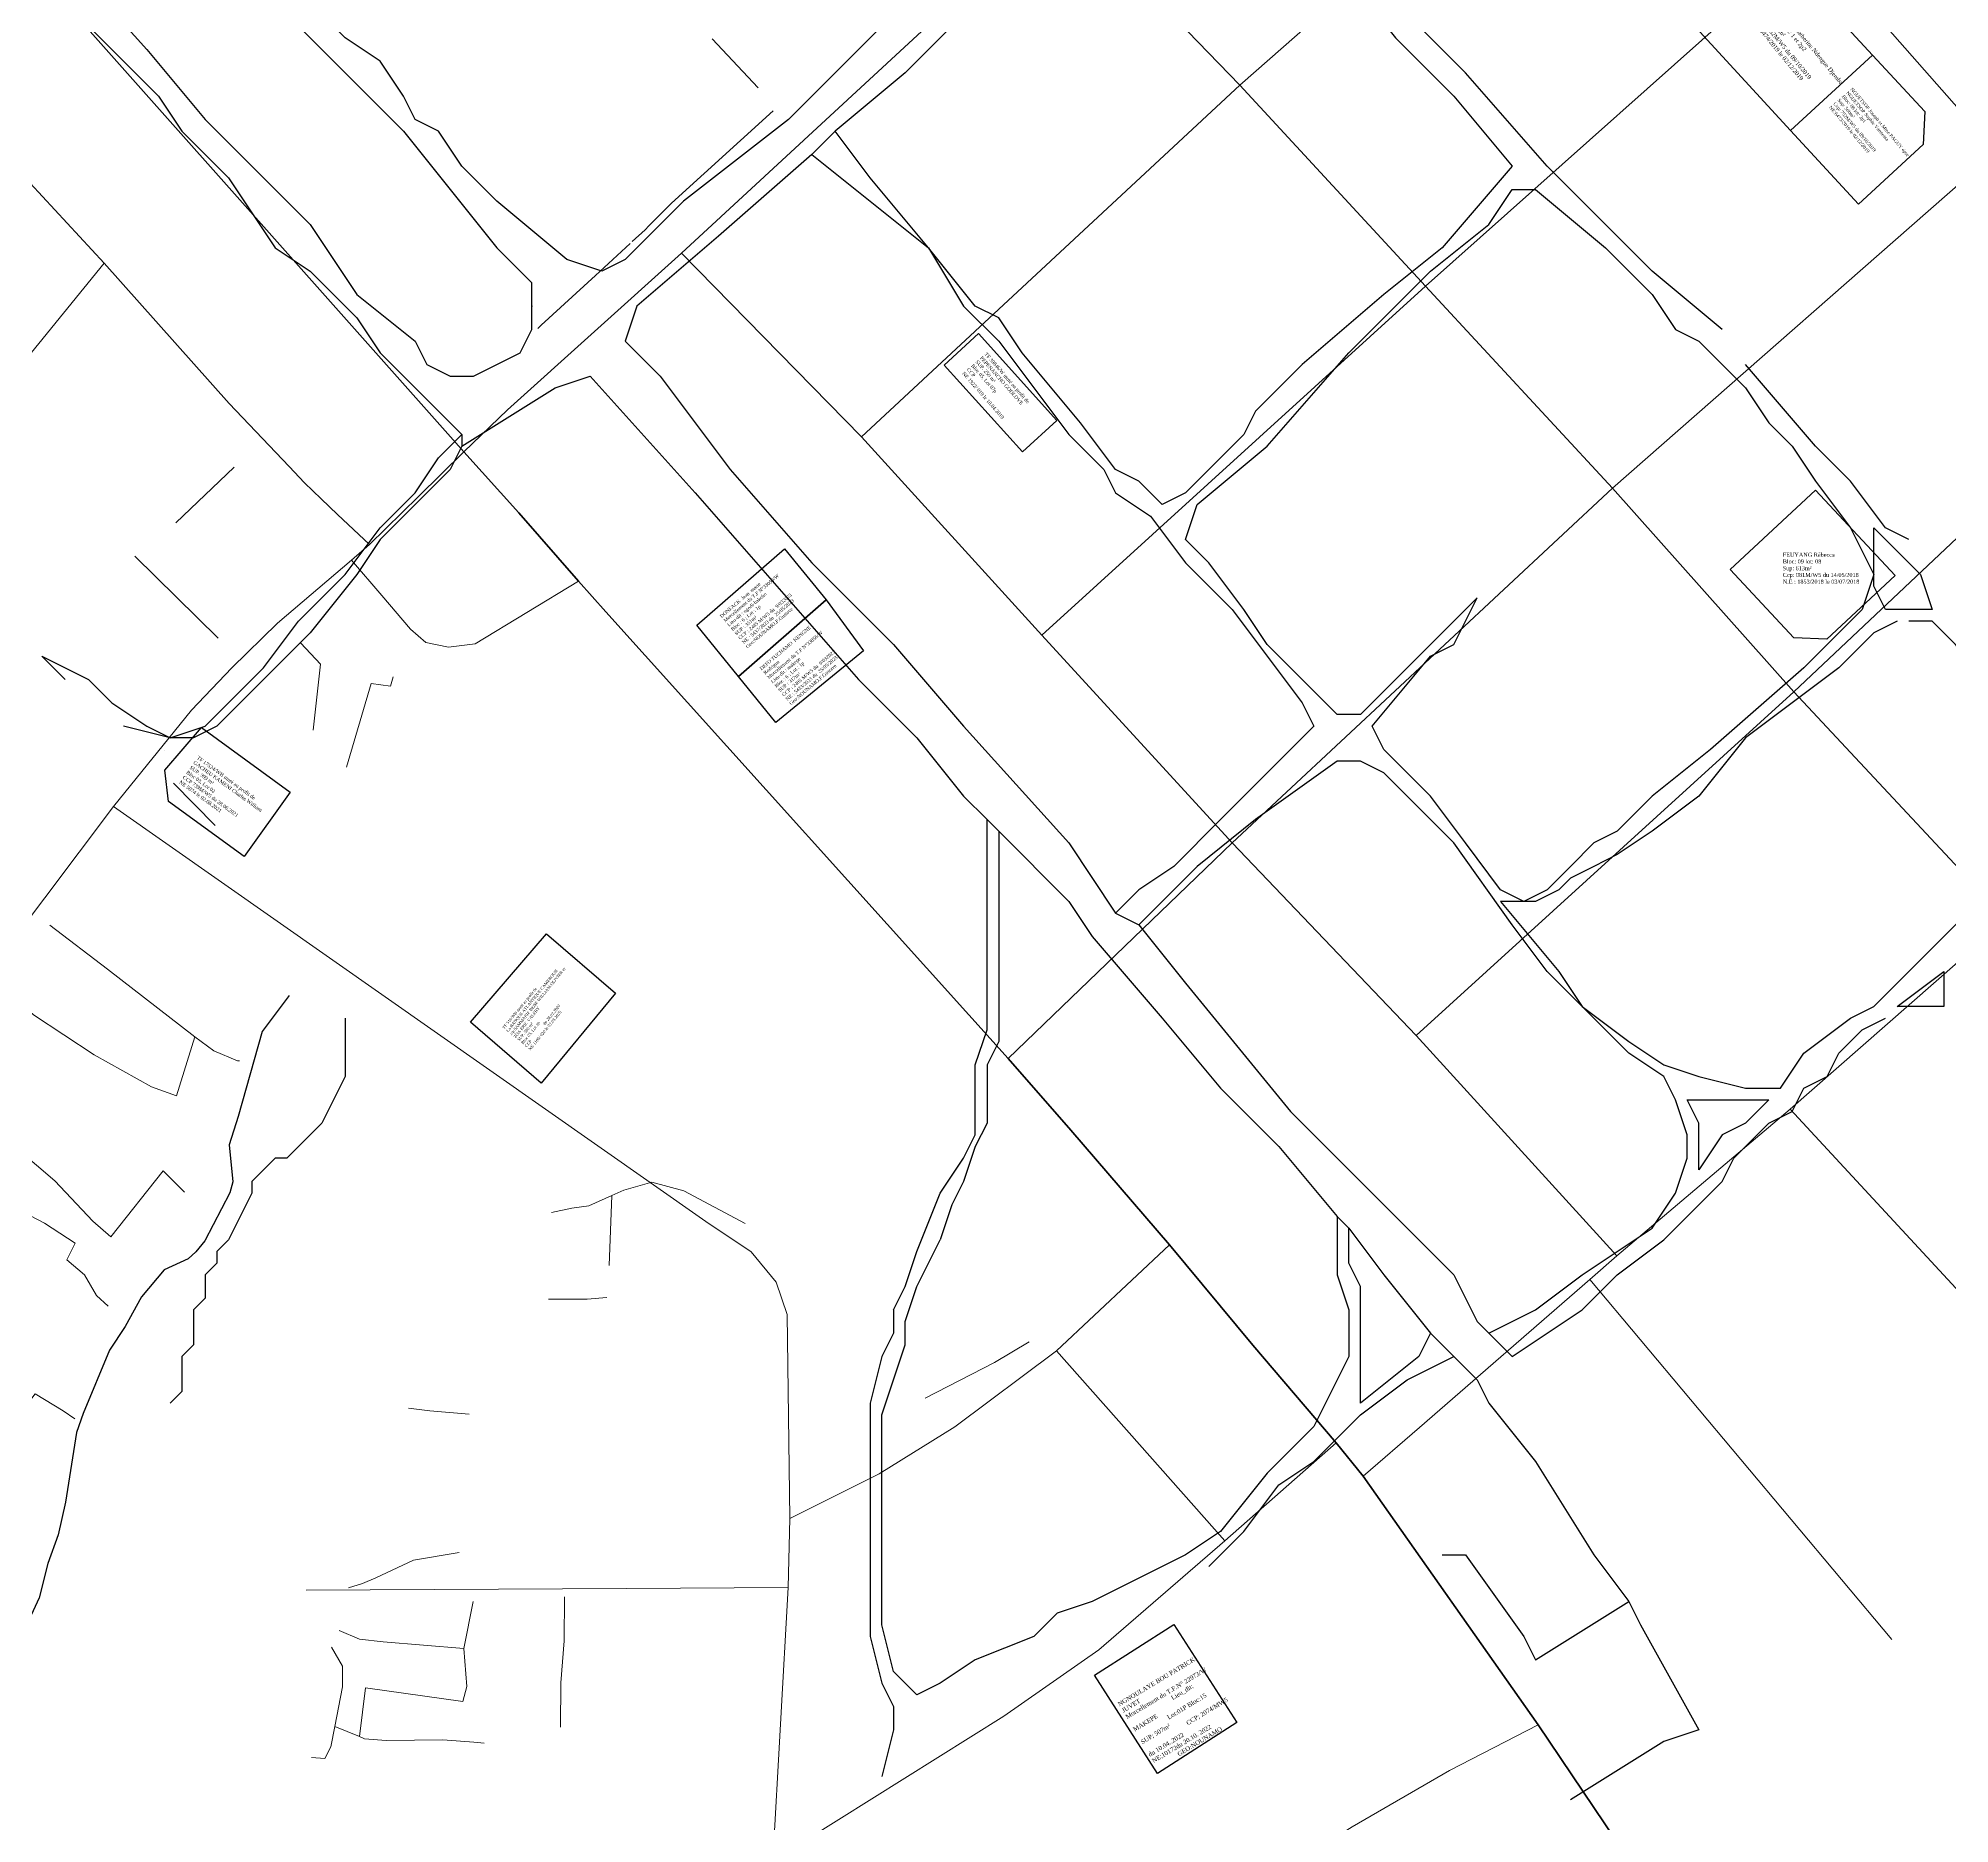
# Model space of a CAD drawing. Header units: millimetres. Extents: x 579832 to 917290, y 449831 to 1452191.
# Drawn here: x 583290.4 to 583699.9, y 450404.9 to 450787.4 of the extents above; entities that cross this region are included whole.
import ezdxf

# ---------------------------------------------------------------- set-up
doc = ezdxf.new("R2010")
doc.units = ezdxf.units.MM
doc.header["$LTSCALE"] = 10
for name, color, linetype, lineweight in [('cH2O_intermitent', 140, 'Continuous', 30), ('drains_fossés', 120, 'Continuous', 20), ('MAJ APRES LE 13.01.2023', 222, 'Continuous', 30), ('Roads_main1', 10, 'Continuous', 100), ('Roads_others', 24, 'Continuous', 9)]:
    doc.layers.add(name, color=color, linetype=linetype, lineweight=lineweight)
doc.layers.add('end maj 26 02 2021', color=7, linetype='Continuous')
doc.layers.add('MAJ JUILLET 2021', color=7, linetype='Continuous')
doc.styles.add('Times 1.0', font='times.ttf', dxfattribs={"width": 0.99, "height": 1})

msp = doc.modelspace()

# ---------------------------------------------------------------- linework, layer by layer
at = {"flags": 128}
msp.add_lwpolyline([(583533.65, 450447.61), (583547.16, 450426.58), (583530.14, 450415.66), (583516.63, 450436.7)], close=True, dxfattribs=at)
at = {"layer": 'cH2O_intermitent'}
msp.add_lwpolyline([(583344.11, 450582.33), (583338.34, 450574.62), (583333.16, 450556.41), (583331.28, 450550.36), (583332.03, 450542.43), (583331.4, 450540.07), (583326.07, 450529.78), (583324.11, 450527.43), (583322.47, 450525.94), (583317.32, 450523.59), (583312.45, 450517.77), (583309, 450511.41), (583305.63, 450506.38), (583300.02, 450492.8), (583298.53, 450488.74), (583296.17, 450473.82), (583294.64, 450466.82), (583292.44, 450460.62), (583290.56, 450453.32), (583287.15, 450445.86)], dxfattribs=at)
at = {"layer": 'drains_fossés'}
for p, q in [((583434.7, 450787.27), (583444.59, 450776.78)), ((583319.84, 450683.57), (583332.33, 450695.53)), ((583328.91, 450658.87), (583311.08, 450676.42)), ((583319.33, 450627.83), (583328.28, 450618.73)), ((583413.23, 450539.47), (583412.65, 450524.47)), ((583381.56, 450442.45), (583383.56, 450452.53)), ((583353.9, 450425.71), (583359.15, 450423.56))]:
    msp.add_line(p, q, dxfattribs=at)
for points in [[(583447.81, 450771.81), (583426.01, 450752.03), (583421.16, 450747.16), (583420.37, 450746.37), (583417.62, 450743.83)], [(583417.19, 450743.43), (583409.75, 450736.56), (583398.11, 450725.91), (583397.37, 450725.22)], [(583346.62, 450657.78), (583350.8, 450653.28), (583349.29, 450639.15)], [(583366.39, 450650.59), (583365.84, 450648.59), (583361.67, 450649.17), (583356.43, 450631.26)], [(583323.9, 450573.46), (583305.22, 450587.96), (583292.86, 450597.42)], [(583283.2, 450583.71), (583289.36, 450578.15), (583302.34, 450569.62), (583314.66, 450562.76), (583319.98, 450560.84), (583323.9, 450573.46)], [(583323.9, 450573.46), (583328.01, 450570.5), (583333.05, 450568.33), (583333.49, 450568.32)], [(583264.9, 450561.58), (583269.79, 450557.85), (583277.75, 450554.58), (583282.61, 450552.23), (583293.92, 450542.61), (583302.04, 450534.01), (583305.95, 450530.62), (583317.12, 450544.75), (583321.68, 450540.18)], [(583400.33, 450535.84), (583404.68, 450536.76), (583408.3, 450537.25), (583413.23, 450539.47)], [(583413.23, 450539.47), (583415.81, 450540.63), (583421.81, 450542.37), (583428.66, 450540.48), (583441.79, 450533.48)], [(583249.16, 450533.9), (583256.46, 450525.24), (583262.4, 450518.44), (583265.32, 450519.49), (583275.96, 450529.42), (583278.38, 450526.89), (583288.69, 450535.12), (583291.69, 450533.55), (583298.27, 450529.25), (583296.51, 450525.72), (583300.25, 450522.51), (583302.86, 450518.09), (583305.31, 450515.8)], [(583399.68, 450517.25), (583407.95, 450517.28), (583412.15, 450517.63)], [(583480.34, 450496.03), (583495.21, 450503.72), (583502.67, 450508.11)], [(583271.84, 450477.76), (583284.4, 450489.99), (583289.72, 450496.98), (583295.69, 450493.32), (583298.23, 450491.64)], [(583382.68, 450492.64), (583374.24, 450493.32), (583369.69, 450493.93)], [(583380.51, 450462.99), (583370.74, 450461.39), (583362.66, 450457.57), (583359.82, 450456.34), (583356.83, 450455.42)], [(583402.21, 450425.56), (583402.31, 450435.08), (583403.03, 450444.05), (583403.13, 450453.52)], [(583381.56, 450442.45), (583364.27, 450443.85), (583359.16, 450444.41), (583354.82, 450446.32)], [(583353.18, 450442.7), (583355.53, 450438.64), (583355.54, 450434.25), (583353.9, 450425.71)], [(583359.15, 450423.56), (583360.46, 450434.02), (583381.3, 450431.12), (583382.15, 450434.33), (583381.56, 450442.45)], [(583353.9, 450425.71), (583353.04, 450421.38), (583351.78, 450418.91), (583348.92, 450419.12)], [(583359.15, 450423.56), (583360.25, 450423.11), (583364.91, 450422.75), (583377.06, 450422.9), (583383.7, 450422.37), (583385.88, 450422.16)]]:
    msp.add_lwpolyline(points, dxfattribs=at)
at = {"layer": 'end maj 26 02 2021', "flags": 128}
for points in [[(583521.11, 450824.99), (583508.61, 450812.49), (583491.11, 450794.99), (583476.11, 450779.99), (583461.11, 450767.49)], [(583521.11, 450824.99), (583508.61, 450812.49), (583491.11, 450794.99), (583476.11, 450779.99), (583461.11, 450767.49)], [(583273.61, 450819.99), (583281.11, 450809.99), (583286.11, 450804.99), (583291.11, 450799.99), (583296.11, 450794.99), (583303.61, 450787.49), (583308.61, 450782.49), (583316.11, 450774.99), (583321.11, 450767.49), (583326.11, 450762.49), (583331.11, 450757.49), (583336.11, 450749.99), (583341.11, 450742.49), (583348.61, 450737.49), (583353.61, 450732.49), (583358.61, 450727.49), (583363.61, 450719.99), (583368.61, 450714.99), (583373.61, 450709.99), (583376.11, 450707.49), (583381.11, 450702.49)], [(583273.61, 450819.99), (583281.11, 450809.99), (583286.11, 450804.99), (583291.11, 450799.99), (583296.11, 450794.99), (583303.61, 450787.49), (583308.61, 450782.49), (583316.11, 450774.99), (583321.11, 450767.49), (583326.11, 450762.49), (583331.11, 450757.49), (583336.11, 450749.99), (583341.11, 450742.49), (583348.61, 450737.49), (583353.61, 450732.49), (583358.61, 450727.49), (583363.61, 450719.99), (583368.61, 450714.99), (583373.61, 450709.99), (583376.11, 450707.49), (583381.11, 450702.49)], [(583291.11, 450809.99), (583313.61, 450784.99)], [(583291.11, 450809.99), (583313.61, 450784.99)], [(583403.61, 450739.99), (583388.61, 450752.49), (583383.61, 450757.49), (583381.11, 450759.99), (583376.11, 450767.49), (583371.11, 450769.99), (583368.61, 450774.99), (583363.61, 450782.49), (583356.11, 450787.49), (583351.11, 450792.49), (583348.61, 450797.49), (583343.61, 450802.49), (583341.11, 450807.49)], [(583403.61, 450739.99), (583388.61, 450752.49), (583383.61, 450757.49), (583381.11, 450759.99), (583376.11, 450767.49), (583371.11, 450769.99), (583368.61, 450774.99), (583363.61, 450782.49), (583356.11, 450787.49), (583351.11, 450792.49), (583348.61, 450797.49), (583343.61, 450802.49), (583341.11, 450807.49)], [(583571.11, 450799.99), (583581.11, 450787.49), (583593.61, 450774.99), (583606.11, 450759.99), (583591.11, 450742.49), (583578.61, 450732.49), (583561.11, 450717.49), (583551.11, 450707.49), (583548.61, 450702.49), (583536.11, 450689.99), (583531.11, 450687.49)], [(583571.11, 450799.99), (583581.11, 450787.49), (583593.61, 450774.99), (583606.11, 450759.99), (583591.11, 450742.49), (583578.61, 450732.49), (583561.11, 450717.49), (583551.11, 450707.49), (583548.61, 450702.49), (583536.11, 450689.99), (583531.11, 450687.49)], [(583476.11, 450794.99), (583468.61, 450787.49), (583451.11, 450769.99), (583428.61, 450752.49), (583416.11, 450739.99), (583411.11, 450737.49), (583403.61, 450739.99)], [(583476.11, 450794.99), (583468.61, 450787.49), (583451.11, 450769.99), (583428.61, 450752.49), (583416.11, 450739.99), (583411.11, 450737.49), (583403.61, 450739.99)], [(583346.11, 450789.99), (583358.61, 450777.49), (583368.61, 450767.49), (583378.61, 450754.99), (583388.61, 450742.49), (583391.11, 450739.99), (583396.11, 450734.99)], [(583346.11, 450789.99), (583358.61, 450777.49), (583368.61, 450767.49), (583378.61, 450754.99), (583388.61, 450742.49), (583391.11, 450739.99), (583396.11, 450734.99)], [(583613.61, 450759.99), (583596.11, 450779.99), (583583.61, 450792.49)], [(583613.61, 450759.99), (583596.11, 450779.99), (583583.61, 450792.49)], [(583313.61, 450784.99), (583326.11, 450769.99), (583338.61, 450757.49), (583348.61, 450747.49), (583353.61, 450739.99), (583358.61, 450732.49), (583371.11, 450722.49), (583373.61, 450717.49), (583378.61, 450714.99), (583383.61, 450714.99), (583388.61, 450717.49), (583393.61, 450719.99), (583396.11, 450724.99), (583396.11, 450729.99)], [(583313.61, 450784.99), (583326.11, 450769.99), (583338.61, 450757.49), (583348.61, 450747.49), (583353.61, 450739.99), (583358.61, 450732.49), (583371.11, 450722.49), (583373.61, 450717.49), (583378.61, 450714.99), (583383.61, 450714.99), (583388.61, 450717.49), (583393.61, 450719.99), (583396.11, 450724.99), (583396.11, 450729.99)], [(583461.11, 450767.49), (583456.11, 450762.49)], [(583461.11, 450767.49), (583456.11, 450762.49)], [(583496.11, 450727.49), (583491.11, 450729.99), (583481.11, 450742.49), (583468.61, 450757.49), (583461.11, 450767.49)], [(583496.11, 450727.49), (583491.11, 450729.99), (583481.11, 450742.49), (583468.61, 450757.49), (583461.11, 450767.49)], [(583456.11, 450762.49), (583436.11, 450744.99), (583418.61, 450729.99), (583416.11, 450722.49)], [(583456.11, 450762.49), (583436.11, 450744.99), (583418.61, 450729.99), (583416.11, 450722.49)], [(583456.11, 450762.49), (583468.61, 450752.49), (583481.11, 450742.49), (583488.61, 450729.99), (583496.11, 450722.49), (583503.61, 450712.49), (583511.11, 450702.49), (583518.61, 450694.99), (583521.11, 450689.99), (583528.61, 450684.99), (583536.11, 450674.99), (583546.11, 450664.99), (583553.61, 450654.99), (583561.11, 450644.99), (583563.61, 450639.99), (583558.61, 450634.99), (583543.61, 450619.99), (583533.61, 450609.99), (583526.11, 450604.99), (583521.11, 450599.99)], [(583456.11, 450762.49), (583468.61, 450752.49), (583481.11, 450742.49), (583488.61, 450729.99), (583496.11, 450722.49), (583503.61, 450712.49), (583511.11, 450702.49), (583518.61, 450694.99), (583521.11, 450689.99), (583528.61, 450684.99), (583536.11, 450674.99), (583546.11, 450664.99), (583553.61, 450654.99), (583561.11, 450644.99), (583563.61, 450639.99), (583558.61, 450634.99), (583543.61, 450619.99), (583533.61, 450609.99), (583526.11, 450604.99), (583521.11, 450599.99)], [(583651.11, 450724.99), (583636.11, 450737.49), (583623.61, 450749.99), (583613.61, 450759.99)], [(583651.11, 450724.99), (583636.11, 450737.49), (583623.61, 450749.99), (583613.61, 450759.99)], [(583571.11, 450719.99), (583581.11, 450729.99), (583588.61, 450737.49), (583601.11, 450747.49), (583606.11, 450754.99), (583611.11, 450754.99), (583626.11, 450742.49), (583636.11, 450732.49), (583641.11, 450724.99), (583646.11, 450722.49)], [(583571.11, 450719.99), (583581.11, 450729.99), (583588.61, 450737.49), (583601.11, 450747.49), (583606.11, 450754.99), (583611.11, 450754.99), (583626.11, 450742.49), (583636.11, 450732.49), (583641.11, 450724.99), (583646.11, 450722.49)], [(583396.11, 450729.99), (583396.11, 450734.99)], [(583396.11, 450729.99), (583396.11, 450734.99)], [(583531.11, 450687.49), (583526.11, 450692.49), (583521.11, 450694.99), (583513.61, 450704.99), (583501.11, 450719.99), (583496.11, 450727.49)], [(583531.11, 450687.49), (583526.11, 450692.49), (583521.11, 450694.99), (583513.61, 450704.99), (583501.11, 450719.99), (583496.11, 450727.49)], [(583416.11, 450722.49), (583423.61, 450714.99), (583438.61, 450694.99), (583456.11, 450674.99), (583473.61, 450657.49), (583488.61, 450639.99), (583511.11, 450614.99), (583521.11, 450599.99)], [(583416.11, 450722.49), (583423.61, 450714.99), (583438.61, 450694.99), (583456.11, 450674.99), (583473.61, 450657.49), (583488.61, 450639.99), (583511.11, 450614.99), (583521.11, 450599.99)], [(583536.11, 450679.99), (583538.61, 450687.49), (583553.61, 450699.99), (583571.11, 450719.99)], [(583536.11, 450679.99), (583538.61, 450687.49), (583553.61, 450699.99), (583571.11, 450719.99)], [(583646.11, 450722.49), (583651.11, 450717.49), (583656.11, 450712.49), (583661.11, 450704.99), (583666.11, 450699.99), (583671.11, 450692.49), (583678.61, 450682.49)], [(583646.11, 450722.49), (583651.11, 450717.49), (583656.11, 450712.49), (583661.11, 450704.99), (583666.11, 450699.99), (583671.11, 450692.49), (583678.61, 450682.49)], [(583691.11, 450679.99), (583686.11, 450682.49), (583678.61, 450692.49), (583671.11, 450699.99), (583656.11, 450717.49)], [(583691.11, 450679.99), (583686.11, 450682.49), (583678.61, 450692.49), (583671.11, 450699.99), (583656.11, 450717.49)], [(583381.11, 450699.99), (583401.11, 450712.49), (583408.61, 450714.99)], [(583381.11, 450699.99), (583401.11, 450712.49), (583408.61, 450714.99)], [(583408.61, 450714.99), (583431.11, 450689.99), (583448.61, 450669.99), (583466.11, 450649.99), (583478.61, 450637.49), (583488.61, 450624.99), (583493.61, 450619.99)], [(583408.61, 450714.99), (583431.11, 450689.99), (583448.61, 450669.99), (583466.11, 450649.99), (583478.61, 450637.49), (583488.61, 450624.99), (583493.61, 450619.99)], [(583296.11, 450649.99), (583291.11, 450654.99), (583301.11, 450649.99), (583306.11, 450644.99), (583313.61, 450639.99), (583318.61, 450637.49), (583326.11, 450639.99), (583331.11, 450644.99), (583338.61, 450652.49), (583346.11, 450662.49), (583356.11, 450672.49), (583363.61, 450682.49), (583371.11, 450689.99), (583376.11, 450697.49), (583381.11, 450702.49)], [(583296.11, 450649.99), (583291.11, 450654.99), (583301.11, 450649.99), (583306.11, 450644.99), (583313.61, 450639.99), (583318.61, 450637.49), (583326.11, 450639.99), (583331.11, 450644.99), (583338.61, 450652.49), (583346.11, 450662.49), (583356.11, 450672.49), (583363.61, 450682.49), (583371.11, 450689.99), (583376.11, 450697.49), (583381.11, 450702.49)], [(583381.11, 450699.99), (583378.61, 450694.99), (583373.61, 450689.99), (583363.61, 450679.99), (583358.61, 450672.49), (583348.61, 450659.99), (583338.61, 450649.99), (583331.11, 450642.49), (583328.61, 450639.99)], [(583381.11, 450699.99), (583378.61, 450694.99), (583373.61, 450689.99), (583363.61, 450679.99), (583358.61, 450672.49), (583348.61, 450659.99), (583338.61, 450649.99), (583331.11, 450642.49), (583328.61, 450639.99)], [(583381.11, 450702.49), (583381.11, 450699.99)], [(583381.11, 450702.49), (583381.11, 450699.99)], [(583568.61, 450642.49), (583558.61, 450652.49), (583553.61, 450657.49), (583548.61, 450664.99), (583541.11, 450674.99), (583536.11, 450679.99)], [(583568.61, 450642.49), (583558.61, 450652.49), (583553.61, 450657.49), (583548.61, 450664.99), (583541.11, 450674.99), (583536.11, 450679.99)], [(583678.61, 450682.49), (583681.11, 450677.49), (583683.61, 450672.49), (583681.11, 450664.99), (583668.61, 450652.49), (583648.61, 450634.99), (583636.11, 450624.99), (583628.61, 450617.49), (583623.61, 450614.99), (583618.61, 450609.99), (583613.61, 450604.99), (583608.61, 450602.49), (583603.61, 450604.99)], [(583678.61, 450682.49), (583681.11, 450677.49), (583683.61, 450672.49), (583681.11, 450664.99), (583668.61, 450652.49), (583648.61, 450634.99), (583636.11, 450624.99), (583628.61, 450617.49), (583623.61, 450614.99), (583618.61, 450609.99), (583613.61, 450604.99), (583608.61, 450602.49), (583603.61, 450604.99)], [(583683.61, 450682.49), (583691.11, 450674.99), (583693.61, 450672.49), (583696.11, 450664.99)], [(583696.11, 450664.99), (583691.11, 450664.99), (583686.11, 450664.99), (583683.61, 450669.99), (583683.61, 450682.49)], [(583683.61, 450682.49), (583691.11, 450674.99), (583693.61, 450672.49), (583696.11, 450664.99)], [(583696.11, 450664.99), (583691.11, 450664.99), (583686.11, 450664.99), (583683.61, 450669.99), (583683.61, 450682.49)], [(583598.61, 450667.49), (583578.61, 450647.49), (583573.61, 450642.49), (583568.61, 450642.49)], [(583598.61, 450667.49), (583578.61, 450647.49), (583573.61, 450642.49), (583568.61, 450642.49)], [(583578.61, 450634.99), (583576.11, 450639.99), (583588.61, 450654.99), (583593.61, 450657.49), (583598.61, 450667.49)], [(583578.61, 450634.99), (583576.11, 450639.99), (583588.61, 450654.99), (583593.61, 450657.49), (583598.61, 450667.49)], [(583688.61, 450662.49), (583683.61, 450659.99), (583676.11, 450652.49), (583656.11, 450637.49), (583646.11, 450624.99), (583636.11, 450617.49), (583628.61, 450612.49), (583623.61, 450609.99), (583618.61, 450607.49), (583616.11, 450604.99), (583611.11, 450602.49), (583603.61, 450602.49)], [(583688.61, 450662.49), (583683.61, 450659.99), (583676.11, 450652.49), (583656.11, 450637.49), (583646.11, 450624.99), (583636.11, 450617.49), (583628.61, 450612.49), (583623.61, 450609.99), (583618.61, 450607.49), (583616.11, 450604.99), (583611.11, 450602.49), (583603.61, 450602.49)], [(583696.11, 450662.49), (583691.11, 450662.49)], [(583696.11, 450662.49), (583691.11, 450662.49)], [(583726.11, 450622.49), (583726.11, 450627.49), (583721.11, 450634.99), (583716.11, 450639.99), (583701.11, 450657.49), (583696.11, 450662.49)], [(583726.11, 450622.49), (583726.11, 450627.49), (583721.11, 450634.99), (583716.11, 450639.99), (583701.11, 450657.49), (583696.11, 450662.49)], [(583323.61, 450637.49), (583318.61, 450637.49), (583308.61, 450639.99)], [(583323.61, 450637.49), (583318.61, 450637.49), (583308.61, 450639.99)], [(583328.61, 450639.99), (583323.61, 450637.49)], [(583328.61, 450639.99), (583323.61, 450637.49)], [(583603.61, 450604.99), (583596.11, 450614.99), (583588.61, 450624.99), (583578.61, 450634.99)], [(583603.61, 450604.99), (583596.11, 450614.99), (583588.61, 450624.99), (583578.61, 450634.99)], [(583641.11, 450539.99), (583643.61, 450547.49), (583643.61, 450552.49), (583641.11, 450559.99), (583638.61, 450564.99), (583631.11, 450569.99), (583626.11, 450574.99), (583613.61, 450587.49), (583606.11, 450597.49), (583593.61, 450614.99), (583578.61, 450629.99), (583573.61, 450632.49), (583568.61, 450632.49), (583551.11, 450619.99), (583538.61, 450609.99), (583531.11, 450602.49), (583526.11, 450597.49)], [(583641.11, 450539.99), (583643.61, 450547.49), (583643.61, 450552.49), (583641.11, 450559.99), (583638.61, 450564.99), (583631.11, 450569.99), (583626.11, 450574.99), (583613.61, 450587.49), (583606.11, 450597.49), (583593.61, 450614.99), (583578.61, 450629.99), (583573.61, 450632.49), (583568.61, 450632.49), (583551.11, 450619.99), (583538.61, 450609.99), (583531.11, 450602.49), (583526.11, 450597.49)], [(583663.61, 450562.49), (583668.61, 450569.99), (583678.61, 450577.49), (583683.61, 450579.99), (583688.61, 450584.99), (583693.61, 450589.99), (583703.61, 450599.99), (583713.61, 450609.99), (583726.11, 450622.49)], [(583663.61, 450562.49), (583668.61, 450569.99), (583678.61, 450577.49), (583683.61, 450579.99), (583688.61, 450584.99), (583693.61, 450589.99), (583703.61, 450599.99), (583713.61, 450609.99), (583726.11, 450622.49)], [(583473.61, 450514.99), (583476.11, 450519.99), (583478.61, 450527.49), (583483.61, 450539.99), (583488.61, 450547.49), (583491.11, 450552.49), (583491.11, 450559.99), (583491.11, 450567.49), (583493.61, 450574.99), (583493.61, 450579.99), (583493.61, 450584.99), (583493.61, 450594.99), (583493.61, 450602.49), (583493.61, 450607.49), (583493.61, 450619.99)], [(583473.61, 450514.99), (583476.11, 450519.99), (583478.61, 450527.49), (583483.61, 450539.99), (583488.61, 450547.49), (583491.11, 450552.49), (583491.11, 450559.99), (583491.11, 450567.49), (583493.61, 450574.99), (583493.61, 450579.99), (583493.61, 450584.99), (583493.61, 450594.99), (583493.61, 450602.49), (583493.61, 450607.49), (583493.61, 450619.99)], [(583496.11, 450617.49), (583496.11, 450609.99), (583496.11, 450602.49), (583496.11, 450597.49), (583496.11, 450592.49), (583496.11, 450584.99), (583496.11, 450579.99), (583496.11, 450572.49), (583493.61, 450567.49), (583493.61, 450559.99), (583493.61, 450554.99), (583491.11, 450549.99), (583488.61, 450542.49), (583486.11, 450537.49)], [(583496.11, 450617.49), (583496.11, 450609.99), (583496.11, 450602.49), (583496.11, 450597.49), (583496.11, 450592.49), (583496.11, 450584.99), (583496.11, 450579.99), (583496.11, 450572.49), (583493.61, 450567.49), (583493.61, 450559.99), (583493.61, 450554.99), (583491.11, 450549.99), (583488.61, 450542.49), (583486.11, 450537.49)], [(583493.61, 450619.99), (583496.11, 450617.49)], [(583493.61, 450619.99), (583496.11, 450617.49)], [(583496.11, 450617.49), (583511.11, 450602.49), (583516.11, 450594.99), (583531.11, 450577.49), (583543.61, 450562.49), (583556.11, 450549.99), (583568.61, 450534.99)], [(583496.11, 450617.49), (583511.11, 450602.49), (583516.11, 450594.99), (583531.11, 450577.49), (583543.61, 450562.49), (583556.11, 450549.99), (583568.61, 450534.99)], [(583603.61, 450602.49), (583616.11, 450587.49), (583621.11, 450579.99), (583631.11, 450572.49), (583638.61, 450567.49), (583646.11, 450564.99), (583656.11, 450562.49)], [(583603.61, 450602.49), (583616.11, 450587.49), (583621.11, 450579.99), (583631.11, 450572.49), (583638.61, 450567.49), (583646.11, 450564.99), (583656.11, 450562.49)], [(583521.11, 450599.99), (583526.11, 450597.49)], [(583521.11, 450599.99), (583526.11, 450597.49)], [(583526.11, 450597.49), (583536.11, 450584.99), (583558.61, 450557.49), (583581.11, 450534.99), (583593.61, 450522.49), (583596.11, 450517.49), (583598.61, 450512.49), (583601.11, 450509.99)], [(583526.11, 450597.49), (583536.11, 450584.99), (583558.61, 450557.49), (583581.11, 450534.99), (583593.61, 450522.49), (583596.11, 450517.49), (583598.61, 450512.49), (583601.11, 450509.99)], [(583698.61, 450587.49), (583698.61, 450579.99), (583688.61, 450579.99)], [(583688.61, 450579.99), (583698.61, 450587.49)], [(583698.61, 450587.49), (583698.61, 450579.99), (583688.61, 450579.99)], [(583688.61, 450579.99), (583698.61, 450587.49)], [(583356.11, 450577.49), (583356.11, 450574.99), (583356.11, 450572.49), (583356.11, 450569.99), (583356.11, 450567.49), (583356.11, 450564.99), (583353.61, 450559.99), (583351.11, 450554.99), (583348.61, 450552.49), (583346.11, 450549.99), (583346.11, 450549.99), (583343.61, 450547.49), (583341.11, 450547.49), (583338.61, 450544.99), (583336.11, 450542.49), (583336.11, 450539.99), (583336.11, 450539.99), (583333.61, 450534.99), (583331.11, 450529.99), (583328.61, 450527.49), (583328.61, 450524.99), (583326.11, 450522.49), (583326.11, 450517.49), (583323.61, 450514.99), (583323.61, 450514.99), (583323.61, 450512.49), (583323.61, 450509.99), (583323.61, 450509.99)], [(583356.11, 450577.49), (583356.11, 450574.99), (583356.11, 450572.49), (583356.11, 450569.99), (583356.11, 450567.49), (583356.11, 450564.99), (583353.61, 450559.99), (583351.11, 450554.99), (583348.61, 450552.49), (583346.11, 450549.99), (583346.11, 450549.99), (583343.61, 450547.49), (583341.11, 450547.49), (583338.61, 450544.99), (583336.11, 450542.49), (583336.11, 450539.99), (583336.11, 450539.99), (583333.61, 450534.99), (583331.11, 450529.99), (583328.61, 450527.49), (583328.61, 450524.99), (583326.11, 450522.49), (583326.11, 450517.49), (583323.61, 450514.99), (583323.61, 450514.99), (583323.61, 450512.49), (583323.61, 450509.99), (583323.61, 450509.99)], [(583606.11, 450504.99), (583621.11, 450514.99), (583628.61, 450522.49), (583638.61, 450529.99), (583646.11, 450537.49), (583651.11, 450542.49), (583653.61, 450547.49), (583656.11, 450549.99), (583661.11, 450554.99), (583666.11, 450557.49), (583668.61, 450562.49), (583673.61, 450564.99), (583676.11, 450569.99), (583681.11, 450574.99), (583686.11, 450577.49)], [(583606.11, 450504.99), (583621.11, 450514.99), (583628.61, 450522.49), (583638.61, 450529.99), (583646.11, 450537.49), (583651.11, 450542.49), (583653.61, 450547.49), (583656.11, 450549.99), (583661.11, 450554.99), (583666.11, 450557.49), (583668.61, 450562.49), (583673.61, 450564.99), (583676.11, 450569.99), (583681.11, 450574.99), (583686.11, 450577.49)], [(583646.11, 450544.99), (583646.11, 450549.99), (583646.11, 450554.99), (583643.61, 450559.99), (583653.61, 450559.99), (583661.11, 450559.99)], [(583646.11, 450544.99), (583646.11, 450549.99), (583646.11, 450554.99), (583643.61, 450559.99), (583653.61, 450559.99), (583661.11, 450559.99)], [(583661.11, 450559.99), (583656.11, 450554.99), (583651.11, 450552.49), (583646.11, 450544.99)], [(583661.11, 450559.99), (583656.11, 450554.99), (583651.11, 450552.49), (583646.11, 450544.99)], [(583656.11, 450562.49), (583663.61, 450562.49)], [(583656.11, 450562.49), (583663.61, 450562.49)], [(583601.11, 450509.99), (583611.11, 450514.99), (583621.11, 450522.49), (583636.11, 450532.49), (583641.11, 450539.99)], [(583601.11, 450509.99), (583611.11, 450514.99), (583621.11, 450522.49), (583636.11, 450532.49), (583641.11, 450539.99)], [(583486.11, 450537.49), (583483.61, 450529.99)], [(583486.11, 450537.49), (583483.61, 450529.99)], [(583568.61, 450534.99), (583568.61, 450522.49), (583571.11, 450514.99), (583571.11, 450509.99), (583571.11, 450504.99), (583566.11, 450494.99), (583563.61, 450489.99), (583558.61, 450484.99), (583553.61, 450479.99), (583543.61, 450467.49), (583536.11, 450462.49), (583516.11, 450452.49)], [(583568.61, 450534.99), (583568.61, 450522.49), (583571.11, 450514.99), (583571.11, 450509.99), (583571.11, 450504.99), (583566.11, 450494.99), (583563.61, 450489.99), (583558.61, 450484.99), (583553.61, 450479.99), (583543.61, 450467.49), (583536.11, 450462.49), (583516.11, 450452.49)], [(583568.61, 450534.99), (583571.11, 450532.49)], [(583568.61, 450534.99), (583571.11, 450532.49)], [(583588.61, 450509.99), (583586.11, 450504.99), (583573.61, 450494.99), (583573.61, 450502.49), (583573.61, 450509.99), (583573.61, 450519.99), (583571.11, 450524.99), (583571.11, 450532.49)], [(583571.11, 450532.49), (583578.61, 450522.49), (583588.61, 450509.99)], [(583588.61, 450509.99), (583586.11, 450504.99), (583573.61, 450494.99), (583573.61, 450502.49), (583573.61, 450509.99), (583573.61, 450519.99), (583571.11, 450524.99), (583571.11, 450532.49)], [(583571.11, 450532.49), (583578.61, 450522.49), (583588.61, 450509.99)], [(583503.61, 450444.99), (583491.11, 450439.99), (583483.61, 450434.99), (583478.61, 450432.49), (583473.61, 450437.49), (583471.11, 450447.49), (583471.11, 450454.99), (583471.11, 450462.49), (583471.11, 450469.99), (583471.11, 450474.99), (583471.11, 450479.99), (583471.11, 450484.99), (583471.11, 450492.49), (583473.61, 450499.99), (583476.11, 450507.49), (583476.11, 450512.49), (583478.61, 450519.99), (583483.61, 450529.99)], [(583503.61, 450444.99), (583491.11, 450439.99), (583483.61, 450434.99), (583478.61, 450432.49), (583473.61, 450437.49), (583471.11, 450447.49), (583471.11, 450454.99), (583471.11, 450462.49), (583471.11, 450469.99), (583471.11, 450474.99), (583471.11, 450479.99), (583471.11, 450484.99), (583471.11, 450492.49), (583473.61, 450499.99), (583476.11, 450507.49), (583476.11, 450512.49), (583478.61, 450519.99), (583483.61, 450529.99)], [(583473.61, 450514.99), (583473.61, 450509.99), (583471.11, 450504.99), (583468.61, 450494.99), (583468.61, 450484.99)], [(583473.61, 450514.99), (583473.61, 450509.99), (583471.11, 450504.99), (583468.61, 450494.99), (583468.61, 450484.99)], [(583323.61, 450509.99), (583323.61, 450507.49), (583321.11, 450504.99), (583321.11, 450499.99), (583321.11, 450497.49), (583318.61, 450494.99)], [(583323.61, 450509.99), (583323.61, 450507.49), (583321.11, 450504.99), (583321.11, 450499.99), (583321.11, 450497.49), (583318.61, 450494.99)], [(583588.61, 450509.99), (583593.61, 450504.99)], [(583588.61, 450509.99), (583593.61, 450504.99)], [(583601.11, 450509.99), (583606.11, 450504.99)], [(583601.11, 450509.99), (583606.11, 450504.99)], [(583541.11, 450459.99), (583548.61, 450467.49), (583556.11, 450477.49), (583563.61, 450482.49), (583568.61, 450487.49), (583573.61, 450492.49), (583583.61, 450499.99), (583588.61, 450502.49), (583593.61, 450504.99)], [(583541.11, 450459.99), (583548.61, 450467.49), (583556.11, 450477.49), (583563.61, 450482.49), (583568.61, 450487.49), (583573.61, 450492.49), (583583.61, 450499.99), (583588.61, 450502.49), (583593.61, 450504.99)], [(583593.61, 450504.99), (583598.61, 450499.99), (583601.11, 450494.99), (583611.11, 450482.49), (583623.61, 450462.49), (583631.11, 450452.49)], [(583593.61, 450504.99), (583598.61, 450499.99), (583601.11, 450494.99), (583611.11, 450482.49), (583623.61, 450462.49), (583631.11, 450452.49)], [(583468.61, 450484.99), (583468.61, 450479.99), (583468.61, 450467.49)], [(583468.61, 450484.99), (583468.61, 450479.99), (583468.61, 450467.49)], [(583468.61, 450467.49), (583468.61, 450462.49), (583468.61, 450454.99), (583468.61, 450444.99)], [(583468.61, 450467.49), (583468.61, 450462.49), (583468.61, 450454.99), (583468.61, 450444.99)], [(583591.11, 450462.49), (583596.11, 450462.49), (583608.61, 450444.99), (583611.11, 450439.99), (583631.11, 450452.49)], [(583591.11, 450462.49), (583596.11, 450462.49), (583608.61, 450444.99), (583611.11, 450439.99), (583631.11, 450452.49)], [(583516.11, 450452.49), (583508.61, 450449.99), (583503.61, 450444.99)], [(583516.11, 450452.49), (583508.61, 450449.99), (583503.61, 450444.99)], [(583631.11, 450452.49), (583633.61, 450447.49)], [(583631.11, 450452.49), (583633.61, 450447.49)], [(583633.61, 450447.49), (583646.11, 450424.99), (583638.61, 450422.49)], [(583633.61, 450447.49), (583646.11, 450424.99), (583638.61, 450422.49)], [(583468.61, 450444.99), (583471.11, 450434.99), (583473.61, 450429.99), (583473.61, 450424.99), (583471.11, 450414.99)], [(583468.61, 450444.99), (583471.11, 450434.99), (583473.61, 450429.99), (583473.61, 450424.99), (583471.11, 450414.99)], [(583638.61, 450422.49), (583618.61, 450409.99)], [(583638.61, 450422.49), (583618.61, 450409.99)]]:
    msp.add_lwpolyline(points, dxfattribs=at)
at = {"layer": 'end maj 26 02 2021', "color": 150}
for points in [[(583660.21, 450801.53), (583667.27, 450801.2), (583683.34, 450783.78), (583665.76, 450767.61), (583646.31, 450788.77)], [(583660.21, 450801.53), (583667.27, 450801.2), (583683.34, 450783.78), (583665.76, 450767.61), (583646.31, 450788.77)], [(583683.34, 450783.78), (583694.5, 450771.7), (583694.17, 450764.6), (583680.28, 450751.83), (583665.76, 450767.61)], [(583683.34, 450783.78), (583694.5, 450771.7), (583694.17, 450764.6), (583680.28, 450751.83), (583665.76, 450767.61)], [(583671.11, 450690.59), (583688.15, 450672.3), (583673.52, 450658.66), (583666.46, 450658.92), (583652.82, 450673.55)], [(583671.11, 450690.59), (583688.15, 450672.3), (583673.52, 450658.66), (583666.46, 450658.92), (583652.82, 450673.55)]]:
    msp.add_lwpolyline(points, close=True, dxfattribs=at)
at = {"layer": 'end maj 26 02 2021', "color": 3, "lineweight": -3, "flags": 128}
for points in [[(583491.81, 450724.11), (583508.59, 450705.52), (583501.2, 450698.78), (583484.45, 450717.34)], [(583491.81, 450724.11), (583508.59, 450705.52), (583501.2, 450698.78), (583484.45, 450717.34)], [(583399.27, 450595.55), (583414.05, 450582.82), (583398.09, 450563.55), (583382.95, 450576.61)], [(583399.27, 450595.55), (583414.05, 450582.82), (583398.09, 450563.55), (583382.95, 450576.61)]]:
    msp.add_lwpolyline(points, close=True, dxfattribs=at)
at = {"layer": 'end maj 26 02 2021'}
msp.add_point((583396.11, 450729.99), dxfattribs=at)
msp.add_point((583396.11, 450729.99), dxfattribs=at)
at = {"layer": 'MAJ APRES LE 13.01.2023', "flags": 128}
for points in [[(583450.23, 450677.99), (583459.13, 450667.06), (583440.36, 450650.69), (583431.44, 450661.66)], [(583459.13, 450667.06), (583467.17, 450656.17), (583448.4, 450640.81), (583440.36, 450650.69)]]:
    msp.add_lwpolyline(points, close=True, dxfattribs=at)
at = {"layer": 'MAJ JUILLET 2021', "lineweight": -3}
msp.add_line((583317.46, 450634.78), (583317.46, 450634.78), dxfattribs=at)
msp.add_line((583317.46, 450634.78), (583317.46, 450634.78), dxfattribs=at)
at = {"layer": 'MAJ JUILLET 2021', "color": 3, "lineweight": -3, "flags": 128}
msp.add_lwpolyline([(583325.34, 450639.75), (583344.34, 450625.88), (583334.46, 450612.13), (583318.25, 450623.87), (583317.46, 450630.56)], close=True, dxfattribs=at)
msp.add_lwpolyline([(583325.34, 450639.75), (583344.34, 450625.88), (583334.46, 450612.13), (583318.25, 450623.87), (583317.46, 450630.56)], close=True, dxfattribs=at)
at = {"layer": 'Roads_main1'}
for points in [[(583381.5, 450698.79), (583268.26, 450826.15), (583247.5, 450843.97), (583231.06, 450855.95), (583220.84, 450867.73), (583215.28, 450880.63), (583209.08, 450902.49)], [(583381.5, 450698.79), (583268.26, 450826.15), (583247.5, 450843.97), (583231.06, 450855.95), (583220.84, 450867.73), (583215.28, 450880.63), (583209.08, 450902.49)], [(583177.82, 450869.45), (583193.26, 450862.6), (583201.08, 450858.44), (583209.81, 450851.89), (583219.64, 450841.9), (583236.5, 450816.58), (583246.79, 450803.86), (583262.17, 450784.86), (583304.46, 450739.21), (583331.26, 450709.13), (583344.15, 450695.61), (583347.39, 450692.17), (583350.96, 450688.74), (583354.46, 450685.38), (583361.36, 450678.95)], [(583177.82, 450869.45), (583193.26, 450862.6), (583201.08, 450858.44), (583209.81, 450851.89), (583219.64, 450841.9), (583236.5, 450816.58), (583246.79, 450803.86), (583262.17, 450784.86), (583304.46, 450739.21), (583331.26, 450709.13), (583344.15, 450695.61), (583347.39, 450692.17), (583350.96, 450688.74), (583354.46, 450685.38), (583361.36, 450678.95)], [(583361.36, 450678.95), (583371.84, 450689.2), (583381.5, 450698.79)], [(583966.27, 449830.88), (583952.39, 449853.87), (583919.6, 449904.71), (583852.8, 450016), (583824.32, 450067.29), (583794.87, 450120.33), (583776.9, 450152.26), (583732.9, 450234.3), (583692.87, 450305.91), (583674.31, 450333.47), (583659.63, 450354.75), (583645.09, 450376.48), (583611.69, 450426.06), (583574.2, 450479.33), (583568.39, 450486.5), (583550.59, 450507.41), (583532.7, 450528.9), (583511.54, 450553.5), (583498.12, 450568.8), (583411.98, 450664.48), (583406.13, 450671.09), (583393.32, 450685.75), (583381.5, 450698.79)]]:
    msp.add_lwpolyline(points, dxfattribs=at)
at = {"layer": 'Roads_others'}
for p, q in [((583230.53, 450648.33), (583304.46, 450739.21)), ((583687.45, 450444.39), (583622.74, 450521.47)), ((583544.53, 450465.48), (583568.39, 450486.5))]:
    msp.add_line(p, q, dxfattribs=at)
for points in [[(584028.88, 451300.66), (583924.37, 451200.35), (583812.86, 451099.28), (583758.73, 451049.05), (583732.02, 451024.39), (583715.77, 451008.31), (583701.8, 450995.52), (583678.48, 450973.27), (583593.3, 450893.54), (583509.66, 450816.71), (583489.93, 450798.45), (583428.2, 450741.32), (583390.86, 450707.8), (583381.5, 450698.79)], [(584028.88, 451300.66), (583924.37, 451200.35), (583812.86, 451099.28), (583758.73, 451049.05), (583732.02, 451024.39), (583715.77, 451008.31), (583701.8, 450995.52), (583678.48, 450973.27), (583593.3, 450893.54), (583509.66, 450816.71), (583489.93, 450798.45), (583428.2, 450741.32), (583390.86, 450707.8), (583381.5, 450698.79)], [(583379.56, 451127.98), (583400.49, 451105.22), (583489.13, 451004.79), (583593.3, 450893.54), (583631.93, 450851.57), (583637.18, 450845.43), (583651.82, 450828.22), (583664.59, 450813.97), (583670.19, 450807.88), (583675.85, 450801.46), (583686.49, 450789.53), (583709.77, 450763.14), (583746.39, 450722.69), (583793.25, 450670.4)], [(583379.56, 451127.98), (583400.49, 451105.22), (583489.13, 451004.79), (583593.3, 450893.54), (583631.93, 450851.57), (583637.18, 450845.43), (583651.82, 450828.22), (583664.59, 450813.97), (583670.19, 450807.88), (583675.85, 450801.46), (583686.49, 450789.53), (583709.77, 450763.14), (583746.39, 450722.69), (583793.25, 450670.4)], [(584058.69, 451121.58), (584075.06, 450976.3), (584076.44, 450966.02), (584077.3, 450959.67), (584077.91, 450947.98), (584076.98, 450932.24), (584069.25, 450925.91), (584016.02, 450876.01), (583919.49, 450785.04), (583894.16, 450761.81), (583880.78, 450749.79), (583839.95, 450712.74), (583793.25, 450670.4), (583751.43, 450633.43), (583712.04, 450598.61), (583665.69, 450557.99), (583628.57, 450526.55), (583622.74, 450521.47), (583586.28, 450489.76), (583574.2, 450479.33)], [(583631.93, 450851.57), (583598.72, 450822.11), (583547.8, 450777.3), (583466.72, 450701.97)], [(583509.66, 450816.71), (583547.8, 450777.3), (583587.54, 450734.29), (583627.64, 450691), (583666.42, 450647.37), (583712.04, 450598.61)], [(583670.19, 450807.88), (583587.54, 450734.29), (583505.33, 450659.49)], [(583709.77, 450763.14), (583627.64, 450691), (583546.11, 450615), (583498.12, 450568.8)], [(583428.2, 450741.32), (583466.72, 450701.97), (583505.33, 450659.49), (583546.11, 450615), (583585.53, 450573.76), (583628.57, 450526.55)], [(583746.39, 450722.69), (583666.42, 450647.37), (583585.53, 450573.76)], [(583306.48, 450622.82), (583323.21, 450643.47), (583331.84, 450652.49), (583341.65, 450662.11), (583357.49, 450675.59), (583361.36, 450678.95)], [(583357.49, 450675.59), (583363.97, 450667.98), (583370.08, 450660.81), (583373.36, 450657.93), (583378.28, 450656.97), (583383.93, 450657.64), (583406.13, 450671.09)], [(583081.45, 450377.06), (583120.41, 450402.97), (583126.03, 450407.85), (583129.74, 450412.82), (583134.2, 450419.1), (583140.82, 450425.25), (583149.01, 450431.39), (583158.01, 450436.06), (583168.05, 450439.99), (583176.13, 450443.47), (583183.3, 450448.88), (583218.63, 450484.17), (583235.28, 450504.42), (583238.93, 450508.71), (583241.19, 450512.81), (583254.22, 450550.61), (583256.24, 450554.82), (583269.83, 450574.2), (583306.48, 450622.82)], [(583451.36, 450470.31), (583450.83, 450513.97), (583448.45, 450520.91), (583443.08, 450527.42), (583433.4, 450533.92), (583306.48, 450622.82)], [(583665.69, 450557.99), (583765.99, 450449.57), (583804.27, 450408.2)], [(583532.7, 450528.9), (583508.51, 450506.22), (583486.73, 450489.89), (583470.52, 450479.83), (583451.36, 450470.31), (583451.02, 450455.48), (583447.7, 450396.99), (583449.07, 450327.55), (583451.8, 450250.18), (583450.64, 450240.76), (583448.04, 450230.85), (583444.63, 450223.31), (583439.2, 450215.99), (583421.06, 450197.19), (583404.84, 450183.27), (583387.58, 450177.05), (583300.73, 450176.49)], [(583508.51, 450506.22), (583526.27, 450486.13), (583544.53, 450465.48)], [(583544.53, 450465.48), (583517.59, 450442.16), (583497.23, 450427.92), (583447.7, 450396.99)], [(583451.02, 450455.48), (583416.39, 450455.31), (583347.77, 450454.94)], [(583611.69, 450426.06), (583592.67, 450416.28), (583571.81, 450404.22), (583449.07, 450327.55)]]:
    msp.add_lwpolyline(points, dxfattribs=at)

# ---------------------------------------------------------------- texts
at = {"insert": (583521.52, 450430.82), "char_height": 0.94401, "width": 20.9168, "attachment_point": 1, "rotation": 31.081}
msp.add_mtext('\\A1;\\pt31.15;{\\fTimes New Roman|b0|i0|c0|p18;NGNOULAYE BOU PATRICK JUVET\\P\\C1;Morcellement du T.F.N° 22973/W\\C256;                                 Lieu_dit; MAKEPE                                                                Lot:01P Bloc:15                                                                 SUP; 507m²                                                                     CCP; 2074/MW5 du 10.04..2022                                 NE;10172du 20.10. 2022                                  GEO:NOUNAMO}', dxfattribs=at)
at = {"layer": 'end maj 26 02 2021', "attachment_point": 1}
for s, insert, char_height, rotation in [('{\\fTimes New Roman|b0|i0|c0|p18;Mm ANNE Catherine Ndengue Djemba\\PBloc: 08 lot: 1 et 2p2\\PSup: 673m²\\PCcp: 752M/W5 du 09/10/2019\\PNE:6474/2019 le 02/12/2019}', (583662.98, 450795.02), 0.9016, 309.6123), ('{\\fTimes New Roman|b0|i0|c0|p18;Mm ANNE Catherine Ndengue Djemba\\PBloc: 08 lot: 1 et 2p2\\PSup: 673m²\\PCcp: 752M/W5 du 09/10/2019\\PNE:6474/2019 le 02/12/2019}', (583662.98, 450795.02), 0.9016, 309.6123), ('{\\fTimes New Roman|b0|i0|c0|p18;NGUETSOP Joseph et Mme PAGUY épse\\PNGUETSOP Sophie Vannessa\\PBloc: 08 lot: 2p1\\PSup: 500m²\\PCcp: 752M/W5 du 09/10/2019\\PNE:6473/2019 le 02/12/2019}', (583679.06, 450776.87), 0.7192, 310.2255), ('{\\fTimes New Roman|b0|i0|c0|p18;NGUETSOP Joseph et Mme PAGUY épse\\PNGUETSOP Sophie Vannessa\\PBloc: 08 lot: 2p1\\PSup: 500m²\\PCcp: 752M/W5 du 09/10/2019\\PNE:6473/2019 le 02/12/2019}', (583679.06, 450776.87), 0.7192, 310.2255)]:
    msp.add_mtext_dynamic_manual_height_columns(s, width=184.9335, gutter_width=12.5, heights=[69.3], dxfattribs=dict(at, insert=insert, char_height=char_height, rotation=rotation))
at = {"layer": 'end maj 26 02 2021', "color": 150, "linetype": 'ByBlock', "lineweight": -3, "ltscale": 0.0014, "attachment_point": 1, "style": 'Times 1.0'}
for s, insert, char_height, width, rotation in [('{\\C1;TF 39846/W muté au profit de\\P\\C256;PEPENANCHO GODLOVE\\PSUP. 250 m²\\PBloc 05, Lot 07p\\PCCP \\PNE 1922/ 019 le 18.04.2019}', (583493.58, 450720.18), 0.7581, 37.0074, 311.0776), ('{\\C1;TF 39846/W muté au profit de\\P\\C256;PEPENANCHO GODLOVE\\PSUP. 250 m²\\PBloc 05, Lot 07p\\PCCP \\PNE 1922/ 019 le 18.04.2019}', (583493.58, 450720.18), 0.7581, 37.0074, 311.0776), ('{\\C1;TF 17524/WB muté au profit de\\P\\C256;GACHEU KAMENI Charles William\\PSUP. 399 m²\\PBloc 03, Lot 02\\PCCP 739M/W5 du 28.06.2021\\PNE 5074 le 02.08.2021}', (583324.7, 450633.72), 0.776, 36.8955, 324.2119), ('{\\C1;TF 17524/WB muté au profit de\\P\\C256;GACHEU KAMENI Charles William\\PSUP. 399 m²\\PBloc 03, Lot 02\\PCCP 739M/W5 du 28.06.2021\\PNE 5074 le 02.08.2021}', (583324.7, 450633.72), 0.776, 36.8955, 324.2119), ('{\\C1;TF 518/WB muté au profit de\\P\\C256;La BANQUE ATLANTIQUE CAMEROUN\\Pr/p SAMMARIE BENE WILLIAM OLIVIER et \\PZOA ERIC VALERY\\PSUP. 500 m²\\PBloc 03, Lot 10\\PCCP 914M/W5 du 28.02.2020\\PNE 1106/ 020 le 02.03.2020}', (583389.72, 450575.48), 0.6208, 29.5164, 50.8771), ('{\\C1;TF 518/WB muté au profit de\\P\\C256;La BANQUE ATLANTIQUE CAMEROUN\\Pr/p SAMMARIE BENE WILLIAM OLIVIER et \\PZOA ERIC VALERY\\PSUP. 500 m²\\PBloc 03, Lot 10\\PCCP 914M/W5 du 28.02.2020\\PNE 1106/ 020 le 02.03.2020}', (583389.72, 450575.48), 0.6208, 29.5164, 50.8771)]:
    msp.add_mtext(s, dxfattribs=dict(at, insert=insert, char_height=char_height, width=width, rotation=rotation))
at = {"layer": 'end maj 26 02 2021', "insert": (583664.08, 450677.17), "char_height": 0.8655, "attachment_point": 1}
msp.add_mtext_dynamic_manual_height_columns('{\\fTimes New Roman|b0|i0|c0|p18;FEUYANG Rèbecca\\PBloc: 09 lot: 08\\PSup: 613m²\\PCcp: 081M/W5 du 14/05/2018\\PN.E : 1853/2018 le 03/07/2018}', width=126.9745, gutter_width=12.5, heights=[49.26], dxfattribs=at)
msp.add_mtext_dynamic_manual_height_columns('{\\fTimes New Roman|b0|i0|c0|p18;FEUYANG Rèbecca\\PBloc: 09 lot: 08\\PSup: 613m²\\PCcp: 081M/W5 du 14/05/2018\\PN.E : 1853/2018 le 03/07/2018}', width=126.9745, gutter_width=12.5, heights=[49.26], dxfattribs=at)
at = {"layer": 'MAJ APRES LE 13.01.2023', "char_height": 0.7331, "width": 15.7363, "attachment_point": 1, "rotation": 40.3921}
for s, insert in [('{\\fTimes New Roman|b0|i0|c0|p18;\\C7;DONFACK  Jean  marie\\P\\C1;Morcellement du T.F N°33056/W     \\P\\C256;Lieu-dit : ngodi-bakoko\\PBloc : 6 ; Lot : 1p\\PSUP : 351m²\\PCCP : 2485 M/W5 du  9/032023\\PNE : 5437/2023 du  25/05/2023\\P\\C1;Geo:NOUNAMO.F.Gustave}', (583436.28, 450663.72)), ('{\\fTimes New Roman|b0|i0|c0|p18;\\C7;DEFO TUCHAMO  KENGNE  Rodrigue\\P\\C1;Morcellement du T.F N°33056/W     \\P\\C256;Lieu-dit : makepe\\PBloc : 6 ; Lot : 1p\\PSUP : 317m²\\PCCP : 2485 M/W5 du  9/032023\\PNE : 5433/2023 du  25/05/2023\\P\\C1;Geo:NOUNAMO.F.Gustave}', (583444.83, 450652.5))]:
    msp.add_mtext(s, dxfattribs=dict(at, insert=insert))

doc.saveas('drawing.dxf')
